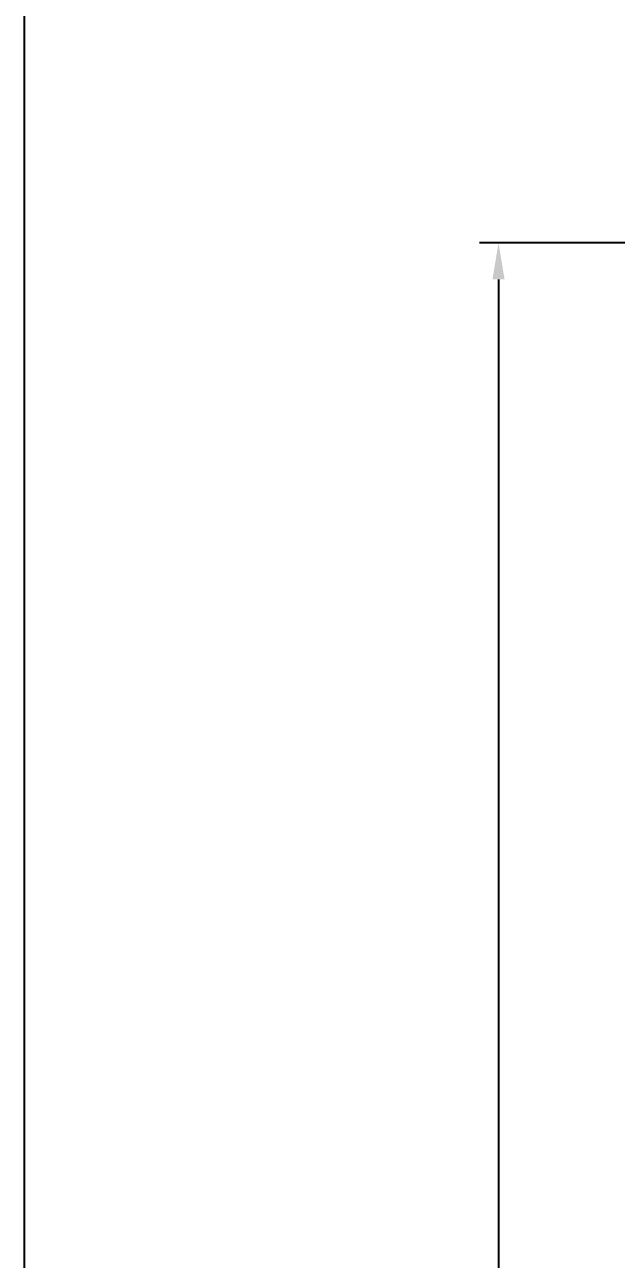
# Model space of a CAD drawing. Header units: millimetres. Extents: x -9013 to 516, y -36629 to 6082.
# Drawn here: x -5380 to -4976, y 1472 to 2314 of the extents above; entities that cross this region are included whole.
import ezdxf

# ---------------------------------------------------------------- set-up
doc = ezdxf.new("R2010")
doc.units = ezdxf.units.MM
doc.header["$LTSCALE"] = 0.05
doc.layers.get('0').update_dxf_attribs({"lineweight": 18})
doc.layers.get('Defpoints').update_dxf_attribs({"color": 140, "lineweight": 18})
doc.layers.add('2CONC', color=4, linetype='Continuous')
doc.styles.add('trebuchet_MS', font='trebuc.ttf')
doc.dimstyles.new('MGP', dxfattribs={"dimtxt": 2.5, "dimasz": 2.5, "dimexe": 1.25, "dimexo": 0.625, "dimtad": 1, "dimdec": 0, "dimtxsty": 'trebuchet_MS', "dimcen": 2.5, "dimclrt": 7, "dimadec": 0, "dimazin": 0, "dimtfac": 1, "dimtdec": 0, "dimtmove": 0, "dimatfit": 3, "dimfxl": 1.148294, "dimfxlon": 1, "dimarcsym": 2})

# ---------------------------------------------------------------- blocks, each defined once
blk = doc.blocks.new('*D250')
at = {"color": 0, "lineweight": -2, "transparency": 16777216}
for p, q in [((-4941.71, 2165.56), (-5069.54, 2165.56)), ((-5056.54, 2140.56), (-5056.54, 340.56)), ((-4941.71, 315.56), (-5069.54, 315.56))]:
    blk.add_line(p, q, dxfattribs=at)
at = {"color": 0, "transparency": 16777216}
for points in [[(-5060.7, 2140.56), (-5052.37, 2140.56), (-5056.54, 2165.56)], [(-5060.7, 340.56), (-5052.37, 340.56), (-5056.54, 315.56)]]:
    blk.add_solid(points, dxfattribs=at)
at = {"layer": 'Defpoints', "color": 0, "transparency": 16777216}
for p in [(-4729.46, 2165.56), (-5056.54, 315.56), (-4814.41, 315.56)]:
    blk.add_point(p, dxfattribs=at)
at = {"color": 7, "transparency": 16777216, "insert": (-5075.25, 1240.56), "char_height": 25, "attachment_point": 5, "rotation": 90, "style": 'trebuchet_MS'}
blk.add_mtext('1850', dxfattribs=at)

msp = doc.modelspace()

# ---------------------------------------------------------------- linework, layer by layer
at = {"layer": '2CONC', "lineweight": -3}
msp.add_lwpolyline([(-5380.06, 6082.29), (-966.19, 6082.29), (-966.19, -132.75), (-5380.06, -132.75)], close=True, dxfattribs=at)

# ---------------------------------------------------------------- dimensions: what is measured, and where the dimension line sits
dim = msp.add_linear_dim(base=(-5056.54, 315.56), p1=(-4729.46, 2165.56), p2=(-4814.41, 315.56), angle=90, dimstyle='MGP', override={"dimscale": 100, "dimtxt": 0.25, "dimasz": 0.25, "dimexe": 0.13, "dimexo": 0.06, "dimgap": 0.06, "dimarcsym": 1})
dim.commit()
dim.dimension.update_dxf_attribs({"geometry": '*D250', "text_midpoint": (-5075.25, 1240.56)})

doc.saveas('drawing.dxf')
